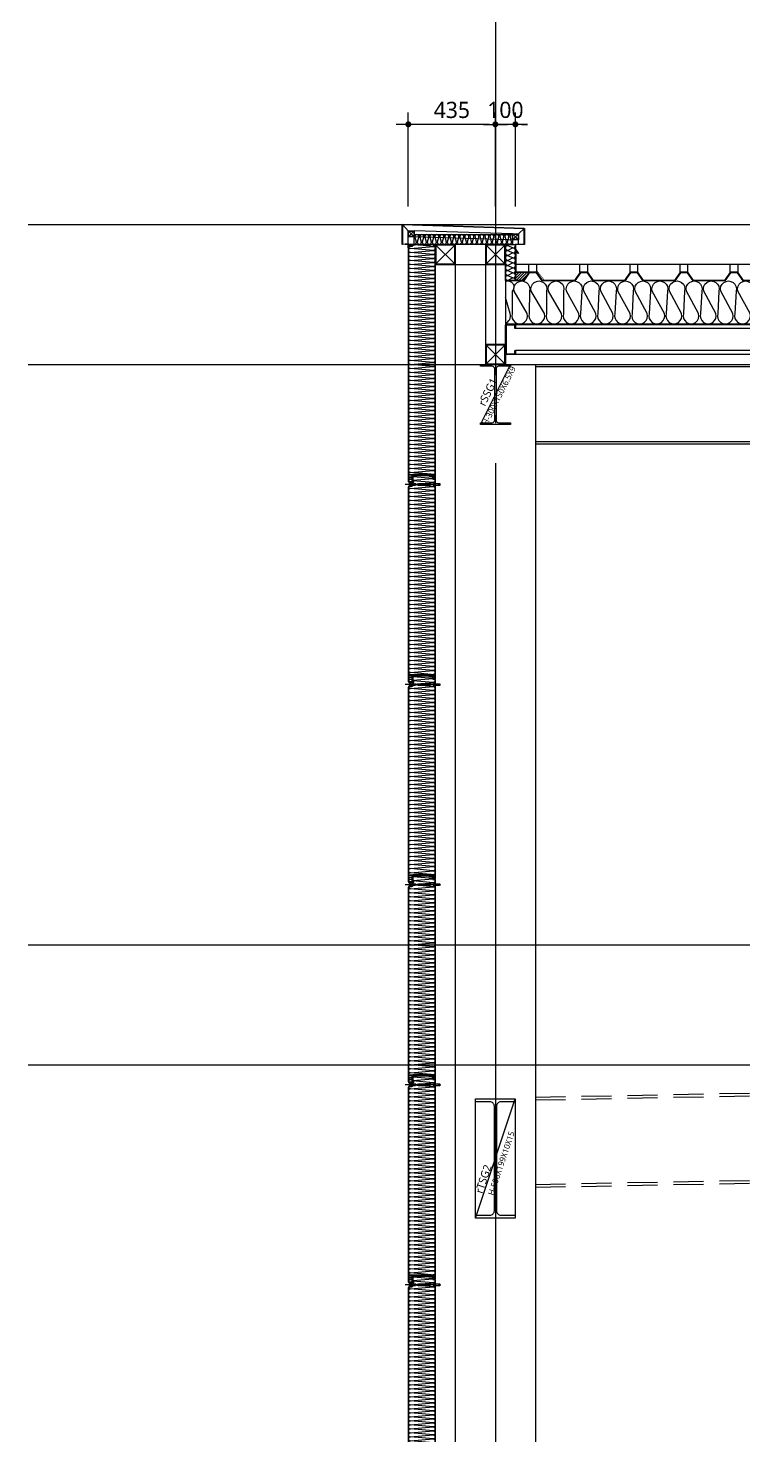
# Model space of a CAD drawing. Header units: millimetres. Extents: x 0 to 672800, y 0 to 118800.
# Drawn here: x 257116 to 260691, y 34589 to 41624 of the extents above; entities that cross this region are included whole.
import ezdxf
from ezdxf.enums import TextEntityAlignment as Align
from ezdxf.xclip import XClip

# ---------------------------------------------------------------- set-up
doc = ezdxf.new("R2010")
doc.units = ezdxf.units.MM
doc.header["$LTSCALE"] = 200
doc.header["$XCLIPFRAME"] = 0
for name, pattern in [('CEN-GAUN', [32.2, 30, -1, 0.2, -1]), ('HID', [2.3, 1.5, -0.8]), ('HIDDEN', [0.375, 0.25, -0.125]), ('XR-A-SECTION$0$CEN-OC', [10, 9.25, -0.25, 0.25, -0.25])]:
    doc.linetypes.add(name, pattern=pattern)
doc.layers.get('DEFPOINTS').update_dxf_attribs({"color": 137})
for name, color, linetype in [('0-S-col', 4, 'Continuous'), ('01외벽패널', 3, 'Continuous'), ('01하지철물', 253, 'Continuous'), ('09GIRDER', 2, 'Continuous'), ('161', 161, 'Continuous'), ('7', 7, 'Continuous'), ('8', 8, 'Continuous'), ('8ELE', 8, 'Continuous'), ('A-CON', 2, 'Continuous'), ('A-STL4', 4, 'Continuous'), ('BOLT', 8, 'Continuous'), ('CEN', 1, 'CEN-GAUN'), ('CON', 2, 'Continuous'), ('CTR', 1, 'XR-A-SECTION$0$CEN-OC'), ('ELE-4', 4, 'Continuous'), ('ELE-6', 6, 'Continuous'), ('ELE-8', 8, 'Continuous'), ('ELE-STL', 252, 'Continuous'), ('HAT-253', 253, 'Continuous'), ('HAT-INS', 252, 'Continuous'), ('HAT-INS1', 252, 'Continuous'), ('HID-8', 8, 'HID'), ('Insul', 252, 'Continuous'), ('LADDER-6', 6, 'Continuous'), ('PANEL', 6, 'Continuous'), ('S-253', 252, 'Continuous'), ('SEC-PANEL', 6, 'Continuous'), ('STEEL-E', 6, 'Continuous'), ('STL', 4, 'Continuous'), ('SYP_INSUL', 252, 'Continuous'), ('WALL', 2, 'Continuous')]:
    doc.layers.add(name, color=color, linetype=linetype)
doc.layers.add('check', color=61, linetype='Continuous', plot=False)
doc.styles.add('$0$스타일1', font='malgun.ttf')
doc.styles.add('스타일1', font='malgun.ttf')
doc.dimstyles.new('CJA', dxfattribs={"dimscale": 300, "dimtxt": 2.7, "dimasz": 1, "dimexe": 2, "dimexo": 3, "dimgap": 1, "dimtad": 1, "dimdec": 0, "dimzin": 1, "dimdsep": 46, "dimlunit": 6, "dimtxsty": '$0$스타일1', "dimblk": 'CJDOT', "dimcen": 0.09, "dimdle": 1, "dimclrd": 256, "dimclre": 256, "dimclrt": 3, "dimadec": 0, "dimazin": 0, "dimtfac": 1, "dimtdec": 0, "dimtix": 1, "dimtmove": 2, "dimatfit": 3, "dimldrblk": 'CJDOT', "dimfxl": 1, "dimtolj": 1, "dimtzin": 1, "dimarcsym": 0})

# ---------------------------------------------------------------- blocks, each defined once
blk = doc.blocks.new('*U324')
at = {"layer": 'HAT-INS'}
for points in [[(0, 0, 0.414214), (0.25, 0.25), (0, 0.75, -1), (0.5, 0.75), (0.25, 0.25, 0.414214), (0.5, 0)], [(0.5, 0, 0.414214), (0.75, 0.25), (0.5, 0.75, -1), (1, 0.75), (0.75, 0.25, 0.414214), (1, 0)], [(1, 0, 0.414214), (1.25, 0.25), (1, 0.75, -1), (1.5, 0.75), (1.25, 0.25, 0.414214), (1.5, 0)], [(1.5, 0, 0.414214), (1.75, 0.25), (1.5, 0.75, -1), (2, 0.75), (1.75, 0.25, 0.414214), (2, 0)], [(2, 0, 0.414214), (2.25, 0.25), (2, 0.75, -1), (2.5, 0.75), (2.25, 0.25, 0.414214), (2.5, 0)], [(2.5, 0, 0.414214), (2.75, 0.25), (2.5, 0.75, -1), (3, 0.75), (2.75, 0.25, 0.414214), (3, 0)], [(3, 0, 0.414214), (3.25, 0.25), (3, 0.75, -1), (3.5, 0.75), (3.25, 0.25, 0.414214), (3.5, 0)]]:
    blk.add_lwpolyline(points, format="xyb", dxfattribs=at)
blk = doc.blocks.new('PANEL-ES')
at = {"layer": '8'}
for p, q in [((-5, 0), (-5, 529)), ((34.6, 0), (34.6, 529)), ((250, 0), (250, 529)), ((289.6, 0), (289.6, 529)), ((500, 0), (500, 529)), ((539.6, 0), (539.6, 529)), ((750, 0), (750, 529)), ((789.6, 0), (789.6, 529)), ((1000, 0), (1000, 529)), ((1039.6, 0), (1039.6, 529))]:
    blk.add_line(p, q, dxfattribs=at)
blk = doc.blocks.new('SCW-1')
at = {"layer": 'BOLT', "color": 8, "linetype": 'HIDDEN', "ltscale": 0.5}
for p, q in [((150, 3), (150, 9)), ((154.1, 12), (151.1, 9)), ((151.1, 9), (151.1, 3)), ((151.1, 3), (154.1, 0)), ((153.1, 5.4), (153.1, 6.6)), ((153.1, 6.6), (154.5, 6.6)), ((154.5, 5.4), (153.1, 5.4)), ((154.5, 12), (154.1, 12)), ((154.1, 0), (154.5, 0)), ((154.5, 6.6), (154.5, 12)), ((154.5, 0), (154.5, 5.4))]:
    blk.add_line(p, q, dxfattribs=at)
for points in [[(0, 6), (9, 7), (11, 9), (12, 7), (10, 3)], [(10, 3), (5, 3), (0, 6), (5, 9), (11, 9)], [(150, 3), (10, 3)], [(11, 9), (150, 9)]]:
    blk.add_lwpolyline(points, dxfattribs=at)
for centre, start, end in [((150.6, 9.2), 199.47122, 340.52878), ((150.6, 2.8), 19.47122, 160.52878)]:
    blk.add_arc(centre, 0.6, start, end, dxfattribs=at)
blk = doc.blocks.new('PANEL-135')
at = {"layer": '161'}
for p, q in [((150, 0), (0, 0)), ((150, -1000), (0, -1000))]:
    blk.add_line(p, q, dxfattribs=at)
at = {"layer": 'BOLT', "color": 8, "linetype": 'HIDDEN', "ltscale": 0.5}
for p, q in [((37.8, 20.4), (41.2, 17)), ((37.8, 19.3), (40.8, 16.3)), ((37.8, 8.7), (40.8, 11.7)), ((37.8, 7.6), (41.2, 11)), ((37.8, 6.4), (41.2, 3)), ((37.8, 5.3), (40.8, 2.3)), ((41.2, 17), (41.2, 11)), ((41.2, 3), (41.2, -3)), ((37.8, -5.3), (40.8, -2.3)), ((37.8, -6.1), (37.8, -6.1)), ((38.6, -5.6), (41.2, -3))]:
    blk.add_line(p, q, dxfattribs=at)
at = {"layer": 'HAT-INS1'}
for points in [[(37.8, 21.4), (137, 30)], [(137, 30.5), (39.6, 38.9)]]:
    blk.add_lwpolyline(points, dxfattribs=at)
for points in [[(147.4, 26.4, -0.625476), (139.5, 10.2), (37.8, 19.1)], [(37.8, 1.4), (139.5, 10.2, -1), (139.5, -9.8), (37.8, -0.9)], [(25.8, -19.8), (139.5, -9.8, -1), (139.5, -29.8), (25.8, -19.8), (25.8, -19.8, 1), (25.8, -39.8, 1)], [(25.8, -39.8), (139.5, -29.8, -1), (139.5, -49.8), (25.8, -39.8), (25.8, -39.8, 1), (25.8, -59.8, 1)], [(25.8, -59.8), (139.5, -49.8, -1), (139.5, -69.8), (25.8, -59.8), (25.8, -59.8, 1), (25.8, -79.8, 1)], [(25.8, -79.8), (139.5, -69.8, -1), (139.5, -89.8), (25.8, -79.8), (25.8, -79.8, 1), (25.8, -99.8, 1)], [(16.1, -12.4, 0.338737), (25.8, -19.8)], [(25.8, -99.8), (139.5, -89.8, -1), (139.5, -109.8), (25.8, -99.8), (25.8, -99.8, 1), (25.8, -119.8, 1)], [(25.8, -119.8), (139.5, -109.8, -1), (139.5, -129.8), (25.8, -119.8), (25.8, -119.8, 1), (25.8, -139.8, 1)], [(25.8, -139.8), (139.5, -129.8, -1), (139.5, -149.8), (25.8, -139.8), (25.8, -139.8, 1), (25.8, -159.8, 1)], [(25.8, -159.8), (139.5, -149.8, -1), (139.5, -169.8), (25.8, -159.8), (25.8, -159.8, 1), (25.8, -179.8, 1)], [(25.8, -179.8), (139.5, -169.8, -1), (139.5, -189.8), (25.8, -179.8), (25.8, -179.8, 1), (25.8, -199.8, 1)], [(25.8, -199.8), (139.5, -189.8, -1), (139.5, -209.8), (25.8, -199.8), (25.8, -199.8, 1), (25.8, -219.8, 1)], [(25.8, -219.8), (139.5, -209.8, -1), (139.5, -229.8), (25.8, -219.8), (25.8, -219.8, 1), (25.8, -239.8, 1)], [(25.8, -239.8), (139.5, -229.8, -1), (139.5, -249.8), (25.8, -239.8), (25.8, -239.8, 1), (25.8, -259.8, 1)], [(25.8, -259.8), (139.5, -249.8, -1), (139.5, -269.8), (25.8, -259.8), (25.8, -259.8, 1), (25.8, -279.8, 1)], [(25.8, -279.8), (139.5, -269.8, -1), (139.5, -289.8), (25.8, -279.8), (25.8, -279.8, 1), (25.8, -299.8, 1)], [(25.8, -299.8), (139.5, -289.8, -1), (139.5, -309.8), (25.8, -299.8), (25.8, -299.8, 1), (25.8, -319.8, 1)], [(25.8, -319.8), (139.5, -309.8, -1), (139.5, -329.8), (25.8, -319.8), (25.8, -319.8, 1), (25.8, -339.8, 1)], [(25.8, -339.8), (139.5, -329.8, -1), (139.5, -349.8), (25.8, -339.8), (25.8, -339.8, 1), (25.8, -359.8, 1)], [(25.8, -359.8), (139.5, -349.8, -1), (139.5, -369.8), (25.8, -359.8), (25.8, -359.8, 1), (25.8, -379.8, 1)], [(25.8, -379.8), (139.5, -369.8, -1), (139.5, -389.8), (25.8, -379.8), (25.8, -379.8, 1), (25.8, -399.8, 1)], [(25.8, -399.8), (139.5, -389.8, -1), (139.5, -409.8), (25.8, -399.8), (25.8, -399.8, 1), (25.8, -419.8, 1)], [(25.8, -419.8), (139.5, -409.8, -1), (139.5, -429.8), (25.8, -419.8), (25.8, -419.8, 1), (25.8, -439.8, 1)], [(25.8, -439.8), (139.5, -429.8, -1), (139.5, -449.8), (25.8, -439.8), (25.8, -439.8, 1), (25.8, -459.8, 1)], [(25.8, -459.8), (139.5, -449.8, -1), (139.5, -469.8), (25.8, -459.8), (25.8, -459.8, 1), (25.8, -479.8, 1)], [(25.8, -479.8), (139.5, -469.8, -1), (139.5, -489.8), (25.8, -479.8), (25.8, -479.8, 1), (25.8, -499.8, 1)], [(25.8, -499.8), (139.5, -489.8, -1), (139.5, -509.8), (25.8, -499.8), (25.8, -499.8, 1), (25.8, -519.8, 1)], [(25.8, -519.8), (139.5, -509.8, -1), (139.5, -529.8), (25.8, -519.8), (25.8, -519.8, 1), (25.8, -539.8, 1)], [(25.8, -539.8), (139.5, -529.8, -1), (139.5, -549.8), (25.8, -539.8), (25.8, -539.8, 1), (25.8, -559.8, 1)], [(25.8, -559.8), (139.5, -549.8, -1), (139.5, -569.8), (25.8, -559.8), (25.8, -559.8, 1), (25.8, -579.8, 1)], [(25.8, -579.8), (139.5, -569.8, -1), (139.5, -589.8), (25.8, -579.8), (25.8, -579.8, 1), (25.8, -599.8, 1)], [(25.8, -599.8), (139.5, -589.8, -1), (139.5, -609.8), (25.8, -599.8), (25.8, -599.8, 1), (25.8, -619.8, 1)], [(25.8, -619.8), (139.5, -609.8, -1), (139.5, -629.8), (25.8, -619.8), (25.8, -619.8, 1), (25.8, -639.8, 1)], [(25.8, -639.8), (139.5, -629.8, -1), (139.5, -649.8), (25.8, -639.8), (25.8, -639.8, 1), (25.8, -659.8, 1)], [(25.8, -659.8), (139.5, -649.8, -1), (139.5, -669.8), (25.8, -659.8), (25.8, -659.8, 1), (25.8, -679.8, 1)], [(25.8, -679.8), (139.5, -669.8, -1), (139.5, -689.8), (25.8, -679.8), (25.8, -679.8, 1), (25.8, -699.8, 1)], [(25.8, -699.8), (139.5, -689.8, -1), (139.5, -709.8), (25.8, -699.8), (25.8, -699.8, 1), (25.8, -719.8, 1)], [(25.8, -719.8), (139.5, -709.8, -1), (139.5, -729.8), (25.8, -719.8), (25.8, -719.8, 1), (25.8, -739.8, 1)], [(25.8, -739.8), (139.5, -729.8, -1), (139.5, -749.8), (25.8, -739.8), (25.8, -739.8, 1), (25.8, -759.8, 1)], [(25.8, -759.8), (139.5, -749.8, -1), (139.5, -769.8), (25.8, -759.8), (25.8, -759.8, 1), (25.8, -779.8, 1)], [(25.8, -779.8), (139.5, -769.8, -1), (139.5, -789.8), (25.8, -779.8), (25.8, -779.8, 1), (25.8, -799.8, 1)], [(25.8, -799.8), (139.5, -789.8, -1), (139.5, -809.8), (25.8, -799.8), (25.8, -799.8, 1), (25.8, -819.8, 1)], [(25.8, -819.8), (139.5, -809.8, -1), (139.5, -829.8), (25.8, -819.8), (25.8, -819.8, 1), (25.8, -839.8, 1)], [(25.8, -839.8), (139.5, -829.8, -1), (139.5, -849.8), (25.8, -839.8), (25.8, -839.8, 1), (25.8, -859.8, 1)], [(25.8, -859.8), (139.5, -849.8, -1), (139.5, -869.8), (25.8, -859.8), (25.8, -859.8, 1), (25.8, -879.8, 1)], [(25.8, -879.8), (139.5, -869.8, -1), (139.5, -889.8), (25.8, -879.8), (25.8, -879.8, 1), (25.8, -899.8, 1)], [(25.8, -899.8), (139.5, -889.8, -1), (139.5, -909.8), (25.8, -899.8), (25.8, -899.8, 1), (25.8, -919.8, 1)], [(25.8, -919.8), (139.5, -909.8, -1), (139.5, -929.8), (25.8, -919.8), (25.8, -919.8, 1), (25.8, -939.8, 1)], [(129.1, -948.8), (25.8, -939.8), (25.8, -939.8, 0.541794), (16.7, -953.8, 0.541794)], [(25.8, -939.8), (139.5, -929.8, -1), (139.5, -949.8), (138.9, -949.7)]]:
    blk.add_lwpolyline(points, format="xyb", dxfattribs=at)
at = {"layer": 'Insul', "color": 251}
for p, q in [((18.3, -964.5), (18.3, -973.7)), ((32.3, -964.5), (18.3, -964.5)), ((32.3, -973.7), (18.3, -973.7)), ((18.3, -974.7), (18.3, -983)), ((32.3, -974.7), (18.3, -974.7)), ((32.3, -964.5), (32.3, -973.7)), ((32.3, -974.7), (32.3, -983)), ((29, -986.4), (21.7, -986.4))]:
    blk.add_line(p, q, dxfattribs=at)
for points in [[(135.1, 38.5), (136, 38.5, 0.414214), (136.3, 38.8), (136.3, 39), (136.3, 39.5, 0.414214), (133.3, 42.5), (128.3, 43.2), (120.8, 43.2, -0.414214), (120.3, 43.7), (120.3, 44, -0.414214), (120.8, 44.5), (133.9, 44.5), (135.5, 44.1, 0.487928), (135.9, 44.4), (135.9, 44.5, 0.414214), (133.9, 46.5), (82.3, 46.5), (40.6, 46.5, 0.414214), (38.6, 44.5), (38.6, 44.4, 0.487928), (39, 44.1), (40.6, 44.5), (53.7, 44.5, -0.414214), (54.2, 44), (54.2, 43.7, -0.414214), (53.7, 43.2), (46.1, 43.2), (41.1, 42.5, 0.414214), (38.1, 39.5), (38.1, 39), (38.1, 38.8, 0.414214), (38.4, 38.5), (39.3, 38.5, 0.414214), (39.6, 38.8), (39.6, 39, -0.414214), (41.1, 40.5), (46.1, 41.2), (54.7, 41.2, 0.414214), (56.2, 42.7), (56.2, 44, -0.414214), (56.7, 44.5), (82.3, 44.5), (117.8, 44.5, -0.414214), (118.3, 44), (118.3, 42.7, 0.414214), (119.8, 41.2), (128.3, 41.2), (133.3, 40.5, -0.414214), (134.8, 39), (134.8, 38.8, 0.414214)], [(135.1, 38.5), (136, 38.5, 0.414214), (136.3, 38.8), (136.3, 39), (136.3, 39.5, 0.414214), (133.3, 42.5), (128.3, 43.2), (120.8, 43.2, -0.414214), (120.3, 43.7), (120.3, 44, -0.414214), (120.8, 44.5), (133.9, 44.5), (135.5, 44.1, 0.487928), (135.9, 44.4), (135.9, 44.5, 0.414214), (133.9, 46.5), (82.3, 46.5), (40.6, 46.5, 0.414214), (38.6, 44.5), (38.6, 44.4, 0.487928), (39, 44.1), (40.6, 44.5), (53.7, 44.5, -0.414214), (54.2, 44), (54.2, 43.7, -0.414214), (53.7, 43.2), (46.1, 43.2), (41.1, 42.5, 0.414214), (38.1, 39.5), (38.1, 39), (38.1, 38.8, 0.414214), (38.4, 38.5), (39.3, 38.5, 0.414214), (39.6, 38.8), (39.6, 39, -0.414214), (41.1, 40.5), (46.1, 41.2), (54.7, 41.2, 0.414214), (56.2, 42.7), (56.2, 44, -0.414214), (56.7, 44.5), (82.3, 44.5), (117.8, 44.5, -0.414214), (118.3, 44), (118.3, 42.7, 0.414214), (119.8, 41.2), (128.3, 41.2), (133.3, 40.5, -0.414214), (134.8, 39), (134.8, 38.8, 0.414214)], [(148.7, -968.9, -0.414214), (146.2, -971.4), (142.9, -971.4, -0.414214), (140.4, -968.9), (140.4, -953.8, 0.414214), (139.4, -952.8), (136.9, -952.8), (136.9, -951.8), (39, -951.8), (39, -952.8), (35.1, -952.8, 0.414214), (34.1, -953.8), (34.1, -983, -0.414191), (29.1, -988), (21.7, -988, -0.414236), (16.7, -983), (16.7, -949.8), (37, -949.8), (37, -948.8), (138.9, -948.8), (138.9, -949.8), (148.7, -949.8)], [(148.7, -968.9, -0.414214), (146.2, -971.4), (142.9, -971.4, -0.414214), (140.4, -968.9), (140.4, -953.8, 0.414214), (139.4, -952.8), (136.9, -952.8), (136.9, -951.8), (39, -951.8), (39, -952.8), (35.1, -952.8, 0.414214), (34.1, -953.8), (34.1, -983, -0.414191), (29.1, -988), (21.7, -988, -0.414236), (16.7, -983), (16.7, -949.8), (37, -949.8), (37, -948.8), (138.9, -948.8), (138.9, -949.8), (148.7, -949.8)], [(142, -951.4), (147, -951.4), (147, -968.9, -0.414214), (146.2, -969.7), (142.9, -969.7, -0.414214), (142, -968.9)]]:
    blk.add_lwpolyline(points, format="xyb", close=True, dxfattribs=at)
blk.add_lwpolyline([(32.3, -952.5), (32.3, -963.5), (18.3, -963.5), (18.3, -952.5)], close=True, dxfattribs=at)
for centre, start, end in [((21.7, -983), 180, 270.00431), ((29, -983), 270.00431, 0)]:
    blk.add_arc(centre, 3.35, start, end, dxfattribs=at)
at = {"layer": 'PANEL', "ltscale": 3}
for points in [[(44, 43.3), (44, 44.1), (39, 44.1, 0.414214), (37, 42.1), (37, -3.7, -0.39552), (32.8, -8.2), (19.7, -9.1, 0.39896), (15, -14.1), (15, -444.5), (15, -983.8, 0.414242), (20, -988.8), (31.5, -988.8, 0.414191), (35, -985.3), (35, -953.3), (42, -953.3), (42, -952.5), (34.2, -952.5), (34.2, -985.3, -0.414191), (31.5, -988), (20, -988, -0.414242), (15.8, -983.8), (15.8, -444.5), (15.8, -14.1, -0.399273), (19.8, -9.9), (32.8, -9, 0.39552), (37.8, -3.7), (37.8, 42.1, -0.414214), (39, 43.3), (44, 43.3)], [(130.5, 44.1), (130.5, 44.1), (130.5, 43.6), (135.5, 43.6, -0.414214), (137, 42.1), (137, 28.4, 0.414214), (139, 26.4), (148, 26.4, -0.414214), (149.5, 24.9), (149.5, -391.9), (149.5, -969.9, -0.414214), (148, -971.4), (141, -971.4, -0.414214), (139.5, -969.9), (139.5, -952.8), (137, -952.8), (137, -953.3), (139, -953.3), (139, -969.9, 0.414214), (141, -971.9), (148, -971.9, 0.414214), (150, -969.9), (150, -391.9), (150, 24.9, 0.414214), (148, 26.9), (139, 26.9, -0.414214), (137.5, 28.4), (137.5, 42.1, 0.414214), (135.5, 44.1), (130.5, 44.1)]]:
    blk.add_lwpolyline(points, format="xyb", dxfattribs=at)
at = {"layer": 'SYP_INSUL'}
for points in [[(37.8, 41.4), (38.9, 41.5)], [(38.1, 39), (37.8, 39.1)], [(56.2, 43.2), (70.1, 44.5)]]:
    blk.add_lwpolyline(points, dxfattribs=at)
at = {"layer": 'WALL', "color": 3}
blk.add_line((44, 43.3), (44, 43.3), dxfattribs=at)
at = {"xscale": -1}
blk.add_blockref('SCW-1', (176.2, -6), dxfattribs=at)
blk = doc.blocks.new('SG-rSSG1')
at = {"layer": '09GIRDER'}
blk.add_lwpolyline([(-75, -300), (-75, -291), (-16.2, -291, 0.414214), (-3.2, -278), (-3.2, -22, 0.414214), (-16.2, -9), (-75, -9), (-75, 0), (75, 0), (75, -9), (16.2, -9, 0.414214), (3.2, -22), (3.2, -278, 0.414214), (16.2, -291), (75, -291), (75, -300)], format="xyb", close=True, dxfattribs=at)
at = {"layer": 'DEFPOINTS'}
blk.add_line((-75, -300), (75, 0), dxfattribs=at)
at = {"layer": 'DEFPOINTS', "style": '스타일1'}
for s, height, p in [('H-300X150X6.5X9', 30, (18, -156.3)), ('rSSG1', 40, (-37.7, -137.4, 0))]:
    blk.add_text(s, height=height, rotation=63.43495, dxfattribs=at).set_placement(p, align=Align.MIDDLE_CENTER)
blk = doc.blocks.new('sefa ws')
at = {"layer": 'Insul'}
for points in [[(21562.6, 45161.8, -0.820924), (21596.6, 45113.6), (21595.8, 45001.1, 1.337394), (21671.8, 45001.1), (21606.2, 45113.6, -1.337394), (21682.2, 45113.6), (21681.4, 45001.1, 1.337394), (21757.4, 45001.1), (21691.8, 45113.6, -1.337394), (21767.8, 45113.6), (21767, 45001.1, 1.337394), (21843, 45001.1), (21777.4, 45113.6, -1.337394), (21853.4, 45113.6), (21852.6, 45001.1, 1.337394), (21928.6, 45001.1), (21868, 45113.6, -1.337394), (21944, 45113.6), (21938.2, 45001.1, 1.337394), (22014.2, 45001.1), (21953.6, 45113.6, -1.337394), (22029.6, 45113.6), (22023.8, 45001.1, 1.337394), (22099.8, 45001.1), (22039.2, 45113.6, -1.337394), (22115.2, 45113.6), (22109.4, 45001.1, 1.337394), (22185.4, 45001.1), (22124.8, 45113.6, -1.337394), (22200.8, 45113.6), (22195, 45001.1, 1.337394), (22271, 45001.1), (22210.4, 45113.6, -1.337394), (22286.4, 45113.6), (22280.6, 45001.1, 1.337394), (22356.6, 45001.1), (22296, 45113.6, -1.337394), (22372, 45113.6), (22366.2, 45001.1, 1.337394), (22442.2, 45001.1), (22381.6, 45113.6, -1.337394), (22457.6, 45113.6), (22451.8, 45001.1, 1.337394), (22527.8, 45001.1), (22467.2, 45113.6, -1.337394), (22543.2, 45113.6), (22537.4, 45001.1, 1.337394), (22613.4, 45001.1), (22552.8, 45113.6, -1.337394), (22628.8, 45113.6), (22623, 45001.1, 1.337394), (22699, 45001.1), (22638.4, 45113.6, -1.337394), (22714.4, 45113.6), (22708.6, 45001.1, 1.337394), (22784.6, 45001.1), (22724, 45113.6, -1.337394), (22800, 45113.6)], [(21562.6, 44953.1, 0.389371), (21586.2, 45001.1), (21562.6, 45081.1)]]:
    blk.add_lwpolyline(points, format="xyb", dxfattribs=at)
at = {"layer": 'SEC-PANEL'}
for p, q in [((21562.3, 44950.4), (71212.6, 44950.4)), ((21562.3, 44947.4), (71212.6, 44947.4))]:
    blk.add_line(p, q, dxfattribs=at)
for points in [[(22907.2, 45167.4), (22752.2, 45167.4), (22724.2, 45208.4), (22685.2, 45208.4), (22657.2, 45167.4), (22502.2, 45167.4), (22474.2, 45208.4), (22435.2, 45208.4), (22407.2, 45167.4), (22252.2, 45167.4), (22224.2, 45208.4), (22185.2, 45208.4), (22157.2, 45167.4), (22002.2, 45167.4), (21974.2, 45208.4), (21935.2, 45208.4), (21907.2, 45167.4), (21747.2, 45167.4), (21719.2, 45208.4), (21680.2, 45208.4), (21652.2, 45167.4), (21562.3, 45167.4)], [(22908.8, 45164.4), (22750.6, 45164.4), (22722.6, 45205.4), (22686.8, 45205.4), (22658.8, 45164.4), (22500.6, 45164.4), (22472.6, 45205.4), (22436.8, 45205.4), (22408.8, 45164.4), (22250.6, 45164.4), (22222.6, 45205.4), (22186.8, 45205.4), (22158.8, 45164.4), (22000.6, 45164.4), (21972.6, 45205.4), (21936.8, 45205.4), (21908.8, 45164.4), (21745.6, 45164.4), (21717.6, 45205.4), (21681.8, 45205.4), (21653.8, 45164.4), (21562.3, 45164.4)]]:
    blk.add_lwpolyline(points, dxfattribs=at)
blk = doc.blocks.new('하지철물')
at = {"layer": '01하지철물', "color": 1}
for p, q in [((46.8, 46.8), (-46.8, -46.8)), ((46.8, -46.8), (-46.8, 46.8))]:
    blk.add_line(p, q, dxfattribs=at)
at = {"layer": '01하지철물'}
for points in [[(-50, -50), (-50, 50), (50, 50), (50, -50)], [(-46.8, -46.8), (-46.8, 46.8), (46.8, 46.8), (46.8, -46.8)]]:
    blk.add_lwpolyline(points, close=True, dxfattribs=at)
blk = doc.blocks.new('STL_30x30')
at = {"layer": 'CTR'}
for p, q in [((1.6, 28.4), (28.4, 1.6)), ((28.4, 28.4), (1.6, 1.6))]:
    blk.add_line(p, q, dxfattribs=at)
at = {"layer": 'ELE-4'}
for points in [[(0, 0), (30, 0), (30, 30), (0, 30)], [(1.6, 1.6), (28.4, 1.6), (28.4, 28.4), (1.6, 28.4)]]:
    blk.add_lwpolyline(points, close=True, dxfattribs=at)
blk = doc.blocks.new('CAP-535X100')
at = {"layer": 'ELE-6'}
blk.add_lwpolyline([(-550, -100), (-60, -100), (-60, -50), (-550, -50)], close=True, dxfattribs=at)
at = {"layer": 'ELE-8'}
for p, q in [((-580, -47.9), (-608.8, -21.1)), ((-580, -98.8), (-580, -48.9)), ((-580, -78.9), (-59.5, -62.2)), ((-550, -47.9), (-60, -32.2)), ((-550, -50), (-550, -47.9)), ((-60, -50), (-60, -32.2)), ((-30, -32.2), (-1.2, -1.3)), ((-30, -96), (-30, -32.2))]:
    blk.add_line(p, q, dxfattribs=at)
at = {"layer": 'Insul'}
for points in [[(-550, -50.3, -0.608337), (-538.2, -63.6), (-544.4, -86.5, 0.524856), (-535, -100, 0.524856), (-525.7, -86.5), (-531.9, -63.6, -1.449198), (-513.2, -63.6), (-519.4, -86.5, 0.524856), (-510, -100, 0.524856), (-500.7, -86.5), (-506.9, -63.6, -1.449198), (-488.2, -63.6), (-494.4, -86.5, 0.524856), (-485, -100, 0.00003), (-485, -100)], [(-485, -100, 0.524856), (-475.7, -86.5), (-481.9, -63.6, -1.449198), (-463.2, -63.6), (-469.4, -86.5, 0.524856), (-460, -100, 0.524856), (-450.7, -86.5), (-456.9, -63.6, -1.449198), (-438.2, -63.6), (-444.4, -86.5, 0.524856), (-435, -100, 0.524856), (-425.7, -86.5), (-431.9, -63.6, -1.449198), (-413.2, -63.6), (-419.4, -86.5, 0.524856), (-410, -100, 0.524856), (-400.7, -86.5), (-406.9, -63.6, -1.449198), (-388.2, -63.6), (-394.4, -86.5, 0.524856), (-385, -100, 0.524856), (-375.7, -86.5), (-381.9, -63.6, -1.449198), (-363.2, -63.6), (-369.4, -86.5, 0.524856), (-360, -100, 0.524856), (-350.7, -86.5), (-356.9, -63.6, -1.449198), (-338.2, -63.6), (-344.4, -86.5, 0.524856), (-335, -100, 0.524856), (-325.7, -86.5), (-331.9, -63.6, -1.449198), (-313.2, -63.6), (-319.4, -86.5, 0.524856), (-310, -100, 0.524856), (-300.7, -86.5), (-306.9, -63.6, -1.449198), (-288.2, -63.6), (-294.4, -86.5, 0.524856), (-285, -100, 0.524856), (-275.7, -86.5), (-281.9, -63.6, -1.449198), (-263.2, -63.6), (-269.4, -86.5, 0.524856), (-260, -100, 0.524856), (-250.7, -86.5), (-256.9, -63.6, -1.449198), (-238.2, -63.6), (-244.4, -86.5, 0.524856), (-235, -100, 0.524856), (-225.7, -86.5), (-231.9, -63.6, -1.449198), (-213.2, -63.6), (-219.4, -86.5, 0.524856), (-210, -100, 0.524856), (-200.7, -86.5), (-206.9, -63.6, -1.449198), (-188.2, -63.6), (-194.4, -86.5, 0.524856), (-185, -100, 0.524856), (-175.7, -86.5), (-181.9, -63.6, -1.449198), (-163.2, -63.6), (-169.4, -86.5, 0.524856), (-160, -100, 0.524856), (-150.7, -86.5), (-156.9, -63.6, -1.449198), (-138.2, -63.6), (-144.4, -86.5, 0.524856), (-135, -100, 0.524856), (-125.7, -86.5), (-131.9, -63.6, -1.449198), (-113.2, -63.6), (-119.4, -86.5, 0.524856), (-110, -100, 0.524856), (-100.7, -86.5), (-106.9, -63.6, -1.449198), (-88.2, -63.6), (-94.4, -86.5, 0.524856), (-85, -100, 0.524856), (-75.7, -86.5), (-81.9, -63.6, -1.449198), (-63.2, -63.6), (-69.4, -86.5, 0.524856), (-60, -100, 0.00003), (-60, -100, 0.00003)]]:
    blk.add_lwpolyline(points, format="xyb", dxfattribs=at)
at = {"layer": 'STL'}
blk.add_lwpolyline([(-579.1, -145.6), (-565, -125), (-565, -98.8), (-608.8, -98.8), (-608.8, -21.1), (-1.2, -1.3), (-1.2, -98.8), (-30, -96), (-30, -117.2), (-28.8, -117.2), (-28.8, -97.2), (0, -100), (0, 0), (-610, -20), (-610, -100), (-566.2, -100), (-566.2, -124.6), (-580.1, -144.9), (-579.1, -145.6)], dxfattribs=at)
at = {"layer": 'S-253'}
for p in [(-580, -77.9), (-60, -62.2)]:
    blk.add_blockref('STL_30x30', p, dxfattribs=at)
blk = doc.blocks.new('c-100')
at = {"layer": 'A-STL4'}
blk.add_lwpolyline([(41.3, 20), (44.5, 20), (44.5, 5.4, -0.414214), (39.1, 0), (0, 0, -0.414214), (-5.5, 5.4), (-5.5, 144.6, -0.414214), (0, 150), (39.1, 150, -0.414214), (44.5, 144.6), (44.5, 130), (41.3, 130), (41.3, 144.3, 0.414214), (38.8, 146.8), (0.3, 146.8, 0.414214), (-2.3, 144.3), (-2.3, 5.7, 0.414214), (0.3, 3.2), (38.8, 3.2, 0.414214), (41.3, 5.7)], format="xyb", close=True, dxfattribs=at)
blk = doc.blocks.new('STUD-A2')
at = {"layer": 'ELE-8'}
for p, q in [((7959.4, 200), (29.5, 200)), ((7959.4, 50), (29.5, 50))]:
    blk.add_line(p, q, dxfattribs=at)
at = {"layer": 'ELE-8', "color": 251}
for p, q in [((7959.4, 180), (35, 180)), ((7959.4, 70), (35, 70))]:
    blk.add_line(p, q, dxfattribs=at)
at = {"layer": 'A-CON'}
blk.add_blockref('c-100', (-9.5, 50), dxfattribs=at)
blk = doc.blocks.new('PANEL-135-1200')
at = {"layer": '161'}
for p, q in [((150, 1200), (0, 1200)), ((150, 0), (0, 0))]:
    blk.add_line(p, q, dxfattribs=at)
at = {"layer": 'BOLT', "color": 8, "linetype": 'HIDDEN', "ltscale": 0.5}
for p, q in [((37.8, 1220.4), (41.2, 1217)), ((37.8, 1219.3), (40.8, 1216.3)), ((37.8, 1208.7), (40.8, 1211.7)), ((37.8, 1207.6), (41.2, 1211)), ((37.8, 1206.4), (41.2, 1203)), ((37.8, 1205.3), (40.8, 1202.3)), ((37.8, 1194.7), (40.8, 1197.7)), ((38.6, 1194.4), (41.2, 1197)), ((41.2, 1217), (41.2, 1211)), ((41.2, 1203), (41.2, 1197)), ((37.8, 1193.9), (37.8, 1193.9))]:
    blk.add_line(p, q, dxfattribs=at)
at = {"layer": 'HAT-INS1'}
for points in [[(37.8, 1221.4), (137, 1230)], [(137, 1230.5), (39.6, 1238.9)]]:
    blk.add_lwpolyline(points, dxfattribs=at)
for points in [[(147.4, 1226.4, -0.625476), (139.5, 1210.2), (37.8, 1219.1)], [(37.8, 1201.4), (139.5, 1210.2, -1), (139.5, 1190.2), (37.8, 1199.1)], [(25.8, 1180.2), (139.5, 1190.2, -1), (139.5, 1170.2), (25.8, 1180.2), (25.8, 1180.2, 1), (25.8, 1160.2, 1)], [(25.8, 1160.2), (139.5, 1170.2, -1), (139.5, 1150.2), (25.8, 1160.2), (25.8, 1160.2, 1), (25.8, 1140.2, 1)], [(25.8, 1140.2), (139.5, 1150.2, -1), (139.5, 1130.2), (25.8, 1140.2), (25.8, 1140.2, 1), (25.8, 1120.2, 1)], [(25.8, 1120.2), (139.5, 1130.2, -1), (139.5, 1110.2), (25.8, 1120.2), (25.8, 1120.2, 1), (25.8, 1100.2, 1)], [(15.9, 1188.8, 0.373024), (25.8, 1180.2)], [(25.8, 1100.2), (139.5, 1110.2, -1), (139.5, 1090.2), (25.8, 1100.2), (25.8, 1100.2, 1), (25.8, 1080.2, 1)], [(25.8, 1080.2), (139.5, 1090.2, -1), (139.5, 1070.2), (25.8, 1080.2), (25.8, 1080.2, 1), (25.8, 1060.2, 1)], [(25.8, 1060.2), (139.5, 1070.2, -1), (139.5, 1050.2), (25.8, 1060.2), (25.8, 1060.2, 1), (25.8, 1040.2, 1)], [(25.8, 1040.2), (139.5, 1050.2, -1), (139.5, 1030.2), (25.8, 1040.2), (25.8, 1040.2, 1), (25.8, 1020.2, 1)], [(25.8, 1020.2), (139.5, 1030.2, -1), (139.5, 1010.2), (25.8, 1020.2), (25.8, 1020.2, 1), (25.8, 1000.2, 1)], [(25.8, 1000.2), (139.5, 1010.2, -1), (139.5, 990.2), (25.8, 1000.2), (25.8, 1000.2, 1), (25.8, 980.2, 1)], [(25.8, 980.2), (139.5, 990.2, -1), (139.5, 970.2), (25.8, 980.2), (25.8, 980.2, 1), (25.8, 960.2, 1)], [(25.8, 960.2), (139.5, 970.2, -1), (139.5, 950.2), (25.8, 960.2), (25.8, 960.2, 1), (25.8, 940.2, 1)], [(25.8, 940.2), (139.5, 950.2, -1), (139.5, 930.2), (25.8, 940.2), (25.8, 940.2, 1), (25.8, 920.2, 1)], [(25.8, 920.2), (139.5, 930.2, -1), (139.5, 910.2), (25.8, 920.2), (25.8, 920.2, 1), (25.8, 900.2, 1)], [(25.8, 900.2), (139.5, 910.2, -1), (139.5, 890.2), (25.8, 900.2), (25.8, 900.2, 1), (25.8, 880.2, 1)], [(25.8, 880.2), (139.5, 890.2, -1), (139.5, 870.2), (25.8, 880.2), (25.8, 880.2, 1), (25.8, 860.2, 1)], [(25.8, 860.2), (139.5, 870.2, -1), (139.5, 850.2), (25.8, 860.2), (25.8, 860.2, 1), (25.8, 840.2, 1)], [(25.8, 840.2), (139.5, 850.2, -1), (139.5, 830.2), (25.8, 840.2), (25.8, 840.2, 1), (25.8, 820.2, 1)], [(25.8, 820.2), (139.5, 830.2, -1), (139.5, 810.2), (25.8, 820.2), (25.8, 820.2, 1), (25.8, 800.2, 1)], [(25.8, 800.2), (139.5, 810.2, -1), (139.5, 790.2), (25.8, 800.2), (25.8, 800.2, 1), (25.8, 780.2, 1)], [(25.8, 780.2), (139.5, 790.2, -1), (139.5, 770.2), (25.8, 780.2), (25.8, 780.2, 1), (25.8, 760.2, 1)], [(25.8, 760.2), (139.5, 770.2, -1), (139.5, 750.2), (25.8, 760.2), (25.8, 760.2, 1), (25.8, 740.2, 1)], [(25.8, 740.2), (139.5, 750.2, -1), (139.5, 730.2), (25.8, 740.2), (25.8, 740.2, 1), (25.8, 720.2, 1)], [(25.8, 720.2), (139.5, 730.2, -1), (139.5, 710.2), (25.8, 720.2), (25.8, 720.2, 1), (25.8, 700.2, 1)], [(25.8, 700.2), (139.5, 710.2, -1), (139.5, 690.2), (25.8, 700.2), (25.8, 700.2, 1), (25.8, 680.2, 1)], [(25.8, 680.2), (139.5, 690.2, -1), (139.5, 670.2), (25.8, 680.2), (25.8, 680.2, 1), (25.8, 660.2, 1)], [(25.8, 660.2), (139.5, 670.2, -1), (139.5, 650.2), (25.8, 660.2), (25.8, 660.2, 1), (25.8, 640.2, 1)], [(25.8, 640.2), (139.5, 650.2, -1), (139.5, 630.2), (25.8, 640.2), (25.8, 640.2, 1), (25.8, 620.2, 1)], [(25.8, 620.2), (139.5, 630.2, -1), (139.5, 610.2), (25.8, 620.2), (25.8, 620.2, 1), (25.8, 600.2, 1)], [(25.8, 600.2), (139.5, 610.2, -1), (139.5, 590.2), (25.8, 600.2), (25.8, 600.2, 1), (25.8, 580.2, 1)], [(25.8, 580.2), (139.5, 590.2, -1), (139.5, 570.2), (25.8, 580.2), (25.8, 580.2, 1), (25.8, 560.2, 1)], [(25.8, 560.2), (139.5, 570.2, -1), (139.5, 550.2), (25.8, 560.2), (25.8, 560.2, 1), (25.8, 540.2, 1)], [(25.8, 540.2), (139.5, 550.2, -1), (139.5, 530.2), (25.8, 540.2), (25.8, 540.2, 1), (25.8, 520.2, 1)], [(25.8, 520.2), (139.5, 530.2, -1), (139.5, 510.2), (25.8, 520.2), (25.8, 520.2, 1), (25.8, 500.2, 1)], [(25.8, 500.2), (139.5, 510.2, -1), (139.5, 490.2), (25.8, 500.2), (25.8, 500.2, 1), (25.8, 480.2, 1)], [(25.8, 480.2), (139.5, 490.2, -1), (139.5, 470.2), (25.8, 480.2), (25.8, 480.2, 1), (25.8, 460.2, 1)], [(25.8, 460.2), (139.5, 470.2, -1), (139.5, 450.2), (25.8, 460.2), (25.8, 460.2, 1), (25.8, 440.2, 1)], [(25.8, 440.2), (139.5, 450.2, -1), (139.5, 430.2), (25.8, 440.2), (25.8, 440.2, 1), (25.8, 420.2, 1)], [(25.8, 420.2), (139.5, 430.2, -1), (139.5, 410.2), (25.8, 420.2), (25.8, 420.2, 1), (25.8, 400.2, 1)], [(25.8, 400.2), (139.5, 410.2, -1), (139.5, 390.2), (25.8, 400.2), (25.8, 400.2, 1), (25.8, 380.2, 1)], [(25.8, 380.2), (139.5, 390.2, -1), (139.5, 370.2), (25.8, 380.2), (25.8, 380.2, 1), (25.8, 360.2, 1)], [(25.8, 360.2), (139.5, 370.2, -1), (139.5, 350.2), (25.8, 360.2), (25.8, 360.2, 1), (25.8, 340.2, 1)], [(25.8, 340.2), (139.5, 350.2, -1), (139.5, 330.2), (25.8, 340.2), (25.8, 340.2, 1), (25.8, 320.2, 1)], [(25.8, 320.2), (139.5, 330.2, -1), (139.5, 310.2), (25.8, 320.2), (25.8, 320.2, 1), (25.8, 300.2, 1)], [(25.8, 300.2), (139.5, 310.2, -1), (139.5, 290.2), (25.8, 300.2), (25.8, 300.2, 1), (25.8, 280.2, 1)], [(25.8, 280.2), (139.5, 290.2, -1), (139.5, 270.2), (25.8, 280.2), (25.8, 280.2, 1), (25.8, 260.2, 1)], [(25.8, 260.2), (139.5, 270.2, -1), (139.5, 250.2), (25.8, 260.2), (25.8, 260.2, 1), (25.8, 240.2, 1)], [(25.8, 240.2), (139.5, 250.2, -1), (139.5, 230.2), (25.8, 240.2), (25.8, 240.2, 1), (25.8, 220.2, 1)], [(25.8, 220.2), (139.5, 230.2, -1), (139.5, 210.2), (25.8, 220.2), (25.8, 220.2, 1), (25.8, 200.2, 1)], [(25.8, 200.2), (139.5, 210.2, -1), (139.5, 190.2), (25.8, 200.2), (25.8, 200.2, 1), (25.8, 180.2, 1)], [(25.8, 180.2), (139.5, 190.2, -1), (139.5, 170.2), (25.8, 180.2), (25.8, 180.2, 1), (25.8, 160.2, 1)], [(25.8, 160.2), (139.5, 170.2, -1), (139.5, 150.2), (25.8, 160.2), (25.8, 160.2, 1), (25.8, 140.2, 1)], [(25.8, 140.2), (139.5, 150.2, -1), (139.5, 130.2), (25.8, 140.2), (25.8, 140.2, 1), (25.8, 120.2, 1)], [(25.8, 120.2), (139.5, 130.2, -1), (139.5, 110.2), (25.8, 120.2), (25.8, 120.2, 1), (25.8, 100.2, 1)], [(25.8, 100.2), (139.5, 110.2, -1), (139.5, 90.2), (25.8, 100.2), (25.8, 100.2, 1), (25.8, 80.2, 1)], [(25.8, 80.2), (139.5, 90.2, -1), (139.5, 70.2), (25.8, 80.2), (25.8, 80.2, 1), (25.8, 60.2, 1)], [(129.1, 51.2), (25.8, 60.2), (25.8, 60.2, 0.541794), (16.6, 46.2, 0.541794)], [(25.8, 60.2), (139.5, 70.2, -1), (139.5, 50.2), (138.9, 50.3)]]:
    blk.add_lwpolyline(points, format="xyb", dxfattribs=at)
at = {"layer": 'Insul', "color": 251}
for p, q in [((18.3, 35.5), (18.3, 26.3)), ((32.3, 35.5), (18.3, 35.5)), ((32.3, 26.3), (18.3, 26.3)), ((18.3, 25.3), (18.3, 17)), ((32.3, 25.3), (18.3, 25.3)), ((29, 13.6), (21.7, 13.6)), ((32.3, 35.5), (32.3, 26.3)), ((32.3, 25.3), (32.3, 17))]:
    blk.add_line(p, q, dxfattribs=at)
for points in [[(135.1, 1238.5), (136, 1238.5, 0.414214), (136.3, 1238.8), (136.3, 1239), (136.3, 1239.5, 0.414214), (133.3, 1242.5), (128.3, 1243.2), (120.8, 1243.2, -0.414214), (120.3, 1243.7), (120.3, 1244, -0.414214), (120.8, 1244.5), (133.9, 1244.5), (135.5, 1244.1, 0.487928), (135.9, 1244.4), (135.9, 1244.5, 0.414214), (133.9, 1246.5), (82.3, 1246.5), (40.6, 1246.5, 0.414214), (38.6, 1244.5), (38.6, 1244.4, 0.487928), (39, 1244.1), (40.6, 1244.5), (53.7, 1244.5, -0.414214), (54.2, 1244), (54.2, 1243.7, -0.414214), (53.7, 1243.2), (46.1, 1243.2), (41.1, 1242.5, 0.414214), (38.1, 1239.5), (38.1, 1239), (38.1, 1238.8, 0.414214), (38.4, 1238.5), (39.3, 1238.5, 0.414214), (39.6, 1238.8), (39.6, 1239, -0.414214), (41.1, 1240.5), (46.1, 1241.2), (54.7, 1241.2, 0.414214), (56.2, 1242.7), (56.2, 1244, -0.414214), (56.7, 1244.5), (82.3, 1244.5), (117.8, 1244.5, -0.414214), (118.3, 1244), (118.3, 1242.7, 0.414214), (119.8, 1241.2), (128.3, 1241.2), (133.3, 1240.5, -0.414214), (134.8, 1239), (134.8, 1238.8, 0.414214)], [(135.1, 1238.5), (136, 1238.5, 0.414214), (136.3, 1238.8), (136.3, 1239), (136.3, 1239.5, 0.414214), (133.3, 1242.5), (128.3, 1243.2), (120.8, 1243.2, -0.414214), (120.3, 1243.7), (120.3, 1244, -0.414214), (120.8, 1244.5), (133.9, 1244.5), (135.5, 1244.1, 0.487928), (135.9, 1244.4), (135.9, 1244.5, 0.414214), (133.9, 1246.5), (82.3, 1246.5), (40.6, 1246.5, 0.414214), (38.6, 1244.5), (38.6, 1244.4, 0.487928), (39, 1244.1), (40.6, 1244.5), (53.7, 1244.5, -0.414214), (54.2, 1244), (54.2, 1243.7, -0.414214), (53.7, 1243.2), (46.1, 1243.2), (41.1, 1242.5, 0.414214), (38.1, 1239.5), (38.1, 1239), (38.1, 1238.8, 0.414214), (38.4, 1238.5), (39.3, 1238.5, 0.414214), (39.6, 1238.8), (39.6, 1239, -0.414214), (41.1, 1240.5), (46.1, 1241.2), (54.7, 1241.2, 0.414214), (56.2, 1242.7), (56.2, 1244, -0.414214), (56.7, 1244.5), (82.3, 1244.5), (117.8, 1244.5, -0.414214), (118.3, 1244), (118.3, 1242.7, 0.414214), (119.8, 1241.2), (128.3, 1241.2), (133.3, 1240.5, -0.414214), (134.8, 1239), (134.8, 1238.8, 0.414214)], [(148.7, 31.1, -0.414214), (146.2, 28.6), (142.9, 28.6, -0.414214), (140.4, 31.1), (140.4, 46.2, 0.414214), (139.4, 47.2), (136.9, 47.2), (136.9, 48.2), (39, 48.2), (39, 47.2), (35.1, 47.2, 0.414214), (34.1, 46.2), (34.1, 17, -0.414191), (29.1, 12), (21.7, 12, -0.414236), (16.6, 17), (16.6, 50.2), (37, 50.2), (37, 51.2), (138.9, 51.2), (138.9, 50.2), (148.7, 50.2)], [(148.7, 31.1, -0.414214), (146.2, 28.6), (142.9, 28.6, -0.414214), (140.4, 31.1), (140.4, 46.2, 0.414214), (139.4, 47.2), (136.9, 47.2), (136.9, 48.2), (39, 48.2), (39, 47.2), (35.1, 47.2, 0.414214), (34.1, 46.2), (34.1, 17, -0.414191), (29.1, 12), (21.7, 12, -0.414236), (16.6, 17), (16.6, 50.2), (37, 50.2), (37, 51.2), (138.9, 51.2), (138.9, 50.2), (148.7, 50.2)], [(142, 48.6), (147, 48.6), (147, 31.1, -0.414214), (146.2, 30.3), (142.9, 30.3, -0.414214), (142, 31.1)]]:
    blk.add_lwpolyline(points, format="xyb", close=True, dxfattribs=at)
blk.add_lwpolyline([(32.3, 47.5), (32.3, 36.5), (18.3, 36.5), (18.3, 47.5)], close=True, dxfattribs=at)
for centre, start, end in [((21.7, 17), 180, 270.00431), ((29, 17), 270.00431, 0)]:
    blk.add_arc(centre, 3.35, start, end, dxfattribs=at)
at = {"layer": 'PANEL', "ltscale": 3}
for points in [[(44, 1243.3), (44, 1244.1), (39, 1244.1, 0.414214), (37, 1242.1), (37, 1196.3, -0.39552), (32.8, 1191.8), (19.7, 1190.9, 0.39896), (15, 1185.9), (15, 555.5), (15, 16.2, 0.414242), (20, 11.2), (31.5, 11.2, 0.414191), (35, 14.7), (35, 46.7), (42, 46.7), (42, 47.5), (34.2, 47.5), (34.2, 14.7, -0.414191), (31.5, 12), (20, 12, -0.414242), (15.8, 16.2), (15.8, 555.5), (15.8, 1185.9, -0.399273), (19.8, 1190.1), (32.8, 1191, 0.39552), (37.8, 1196.3), (37.8, 1242.1, -0.414214), (39, 1243.3), (44, 1243.3)], [(130.5, 1244.1), (130.5, 1244.1), (130.5, 1243.6), (135.5, 1243.6, -0.414214), (137, 1242.1), (137, 1228.4, 0.414214), (139, 1226.4), (148, 1226.4, -0.414214), (149.5, 1224.9), (149.5, 608.1), (149.5, 30.1, -0.414214), (148, 28.6), (141, 28.6, -0.414214), (139.5, 30.1), (139.5, 47.2), (137, 47.2), (137, 46.7), (139, 46.7), (139, 30.1, 0.414214), (141, 28.1), (148, 28.1, 0.414214), (150, 30.1), (150, 608.1), (150, 1224.9, 0.414214), (148, 1226.9), (139, 1226.9, -0.414214), (137.5, 1228.4), (137.5, 1242.1, 0.414214), (135.5, 1244.1), (130.5, 1244.1)]]:
    blk.add_lwpolyline(points, format="xyb", dxfattribs=at)
at = {"layer": 'SYP_INSUL'}
for points in [[(37.8, 1241.4), (38.9, 1241.5)], [(38.1, 1239), (37.8, 1239.1)], [(56.2, 1243.2), (70.1, 1244.5)]]:
    blk.add_lwpolyline(points, dxfattribs=at)
at = {"layer": 'WALL', "color": 3}
blk.add_line((44, 1243.3), (44, 1243.3), dxfattribs=at)
at = {"xscale": -1}
blk.add_blockref('SCW-1', (176.2, 1194), dxfattribs=at)
blk = doc.blocks.new('CJDOT')
blk.add_line((-2, 0), (2, 0))
at = {"const_width": 0.5}
blk.add_lwpolyline([(-0.25, 0, 1), (0.25, 0, 1)], format="xyb", close=True, dxfattribs=at)
blk = doc.blocks.new('*D470')
at = {"layer": 'check', "lineweight": -2, "transparency": 16777216}
for p, q in [((259015, 40733.6), (259015, 41203.3)), ((259450, 40733.6), (259450, 41203.3)), ((259420, 41143.3), (259045, 41143.3))]:
    blk.add_line(p, q, dxfattribs=at)
at = {"layer": 'DEFPOINTS', "color": 0, "transparency": 16777216}
for p in [(259015, 41143.3), (259015, 40643.6), (259450, 40643.6)]:
    blk.add_point(p, dxfattribs=at)
at = {"layer": 'check', "lineweight": -2, "transparency": 16777216, "xscale": 30, "yscale": 30, "zscale": 30, "rotation": 180}
blk.add_blockref('CJDOT', (259015, 41143.3), dxfattribs=at)
at = {"layer": 'check', "lineweight": -2, "transparency": 16777216, "xscale": 30, "yscale": 30, "zscale": 30}
blk.add_blockref('CJDOT', (259450, 41143.3), dxfattribs=at)
at = {"layer": 'check', "transparency": 16777216, "insert": (259232.5, 41215.1), "char_height": 81, "attachment_point": 5, "style": '$0$스타일1'}
blk.add_mtext('\\A1;435', dxfattribs=at)
blk = doc.blocks.new('*D472')
at = {"layer": 'check', "lineweight": -2, "transparency": 16777216}
for p, q in [((259450, 40733.6), (259450, 41203.3)), ((259550, 40733.6), (259550, 41203.3)), ((259420, 41143.3), (259390, 41143.3)), ((259550, 41143.3), (259450, 41143.3)), ((259580, 41143.3), (259610, 41143.3))]:
    blk.add_line(p, q, dxfattribs=at)
at = {"layer": 'DEFPOINTS', "color": 0, "transparency": 16777216}
for p in [(259450, 41143.3), (259450, 40643.6), (259550, 40643.6)]:
    blk.add_point(p, dxfattribs=at)
at = {"layer": 'check', "lineweight": -2, "transparency": 16777216, "xscale": 30, "yscale": 30, "zscale": 30}
blk.add_blockref('CJDOT', (259450, 41143.3), dxfattribs=at)
at = {"layer": 'check', "lineweight": -2, "transparency": 16777216, "xscale": 30, "yscale": 30, "zscale": 30, "rotation": 180}
blk.add_blockref('CJDOT', (259550, 41143.3), dxfattribs=at)
at = {"layer": 'check', "transparency": 16777216, "insert": (259500, 41215.3), "char_height": 81, "attachment_point": 5, "style": '$0$스타일1'}
blk.add_mtext('\\A1;100', dxfattribs=at)
blk = doc.blocks.new('SG-rTSG2')
at = {"layer": '09GIRDER', "flags": 128}
blk.add_lwpolyline([(-99.5, -581), (-27, -581, 0.414214), (-5, -559), (-5, -37, 0.414214), (-27, -15), (-99.5, -15), (-99.5, 0), (99.5, 0), (99.5, -15), (27, -15, 0.414214), (5, -37), (5, -559, 0.414214), (27, -581), (99.5, -581), (99.5, -596), (-99.5, -596)], format="xyb", close=True, dxfattribs=at)
at = {"layer": 'DEFPOINTS'}
blk.add_line((-99.5, -596), (99.5, 0), dxfattribs=at)
blk.add_lwpolyline([(-99.5, 0), (99.5, 0), (99.5, -596), (-99.5, -596)], close=True, dxfattribs=at)
at = {"layer": 'DEFPOINTS', "style": '스타일1'}
for s, height, p in [('H-596X199X10X15', 30, (29.5, -322.1)), ('rTSG2', 40, (-60.2, -400.5, 0))]:
    blk.add_text(s, height=height, rotation=71.53622, dxfattribs=at).set_placement(p, align=Align.MIDDLE_CENTER)

msp = doc.modelspace()

# ---------------------------------------------------------------- hatches: boundary and pattern name
at = {"layer": 'CON'}
h = msp.add_hatch(dxfattribs=at)
h.set_pattern_fill('ANSI31', color=251, scale=3)
h.set_pattern_definition([(45, (-336051.402, 105709.359), (-6.73519209, 6.73519209), [])])
h.paths.add_polyline_path([(259617.9, 40404.6), (259589.9, 40363.6), (259550, 40363.6), (259550, 40404.6)])

# ---------------------------------------------------------------- linework, layer by layer
at = {"layer": '0-S-col', "color": 8}
for points in [[(259250, 29365.5), (259250, 39943.6), (259650, 39943.6)], [(259650, 39943.6), (259650, 29365.5)]]:
    msp.add_lwpolyline(points, dxfattribs=at)
at = {"layer": '01외벽패널', "color": 5, "const_width": 3}
msp.add_lwpolyline([(259550, 40508.8), (259555, 40503.8), (259555, 40406.6), (259661.3, 40406.6), (259694.9, 40363.6)], dxfattribs=at)
at = {"layer": '01하지철물'}
for p, q in [((259500, 40543.6), (259500, 39943.6)), ((259250, 33443.6), (259250, 40443.6)), ((259250, 40443.6), (259400, 40443.6)), ((259400, 40443.6), (259400, 39943.6))]:
    msp.add_line(p, q, dxfattribs=at)
at = {"layer": '7'}
msp.add_line((267475, 40443.6), (259550.6, 40443.6), dxfattribs=at)
at = {"layer": '8ELE'}
msp.add_line((258985, 40643.6), (268040, 40643.6), dxfattribs=at)
at = {"layer": 'CEN'}
for p, q in [((259450, 45890.3), (259450, 20890.3)), ((257116, 40643.6), (285450, 40643.6)), ((257116, 39943.6), (285450, 39943.6)), ((257116, 37043.6), (285450, 37043.6)), ((257116, 36443.6), (285450, 36443.6))]:
    msp.add_line(p, q, dxfattribs=at)
at = {"layer": 'ELE-STL'}
for p, q in [((259650, 39943.6), (267475, 39943.6)), ((259650, 39932.6), (267475, 39932.6)), ((259650, 39558.6), (267475, 39558.6)), ((259650, 39547.6), (267475, 39547.6))]:
    msp.add_line(p, q, dxfattribs=at)
at = {"layer": 'HID-8', "ltscale": 0.5}
for p, q in [((259650, 36282), (267475, 36430.7)), ((259650, 36268), (267475, 36416.7)), ((259650, 35845.9), (267475, 35994.6)), ((259650, 35831.9), (267475, 35980.6))]:
    msp.add_line(p, q, dxfattribs=at)
at = {"layer": 'Insul'}
msp.add_lwpolyline([(259617.9, 40404.6), (259589.9, 40363.6), (259550, 40363.6), (259550, 40404.6)], close=True, dxfattribs=at)
at = {"layer": 'PANEL', "ltscale": 3}
msp.add_lwpolyline([(259550, 40543.6), (259550, 40363.6), (259500, 40363.6), (259500, 40543.6)], close=True, dxfattribs=at)

# ---------------------------------------------------------------- block references
at = {"layer": '7', "xscale": -1, "rotation": 180}
for p in [(259200, 40493.6), (259450, 40493.6), (259450, 39993.6)]:
    msp.add_blockref('하지철물', p, dxfattribs=at)
at = {"layer": 'CON'}
for p in [(259000, 39343.6), (259000, 38343.6), (259000, 37343.6), (259000, 36343.6), (259000, 35343.6)]:
    msp.add_blockref('PANEL-135', p, dxfattribs=at)
at = {"layer": 'HAT-253'}
msp.add_blockref('STUD-A2', (259515.6, 39943.6), dxfattribs=at)
at = {"layer": 'HAT-INS', "xscale": 50.00000000000009, "yscale": 50.00000000000009, "zscale": 50.00000000000009, "rotation": 90}
msp.add_blockref('*U324', (259550, 40363.6), dxfattribs=at)
at = {"layer": 'LADDER-6'}
ref = msp.add_blockref('PANEL-ES', (259622.6, 40404.6), dxfattribs=at)
XClip(ref).set_block_clipping_path([(-221.9710388486, -260.9999999999), (7838.6289611536, 39.0000000188)])
at = {"layer": 'PANEL', "xscale": -1}
msp.add_blockref('CAP-535X100', (258985, 40643.6), dxfattribs=at)
at = {"layer": 'S-253'}
for name, p in [('SG-rSSG1', (259450, 39943.6)), ('SG-rTSG2', (259450, 36273.6))]:
    msp.add_blockref(name, p, dxfattribs=at)
at = {"layer": 'SEC-PANEL', "color": 0}
ref = msp.add_blockref('sefa ws', (237937.7, -4803.7), dxfattribs=at)
XClip(ref).set_block_clipping_path([(21562.3155524735, 44947.3513414037), (29587.315552476, 45435.288717955)])
at = {"layer": 'STEEL-E'}
ref = msp.add_blockref('PANEL-135-1200', (259000, 39343.6), dxfattribs=at)
XClip(ref).set_block_clipping_path([(0, 0), (150, 1200.0000000012)])

# ---------------------------------------------------------------- dimensions: what is measured, and where the dimension line sits
at = {"layer": 'check'}
for base, p1, p2, picture, middle in [((259015, 41143.3), (259450, 40643.6), (259015, 40643.6), '*D470', (259232.5, 41215.1)), ((259450, 41143.3), (259550, 40643.6), (259450, 40643.6), '*D472', (259500, 41215.3))]:
    dim = msp.add_linear_dim(base=base, p1=p1, p2=p2, dimstyle='CJA', override={"dimscale": 30, "dimclrd": 256, "dimclre": 256, "dimclrt": 256}, dxfattribs=at)
    dim.commit()
    dim.dimension.update_dxf_attribs({"geometry": picture, "text_midpoint": middle})

doc.saveas('drawing.dxf')
